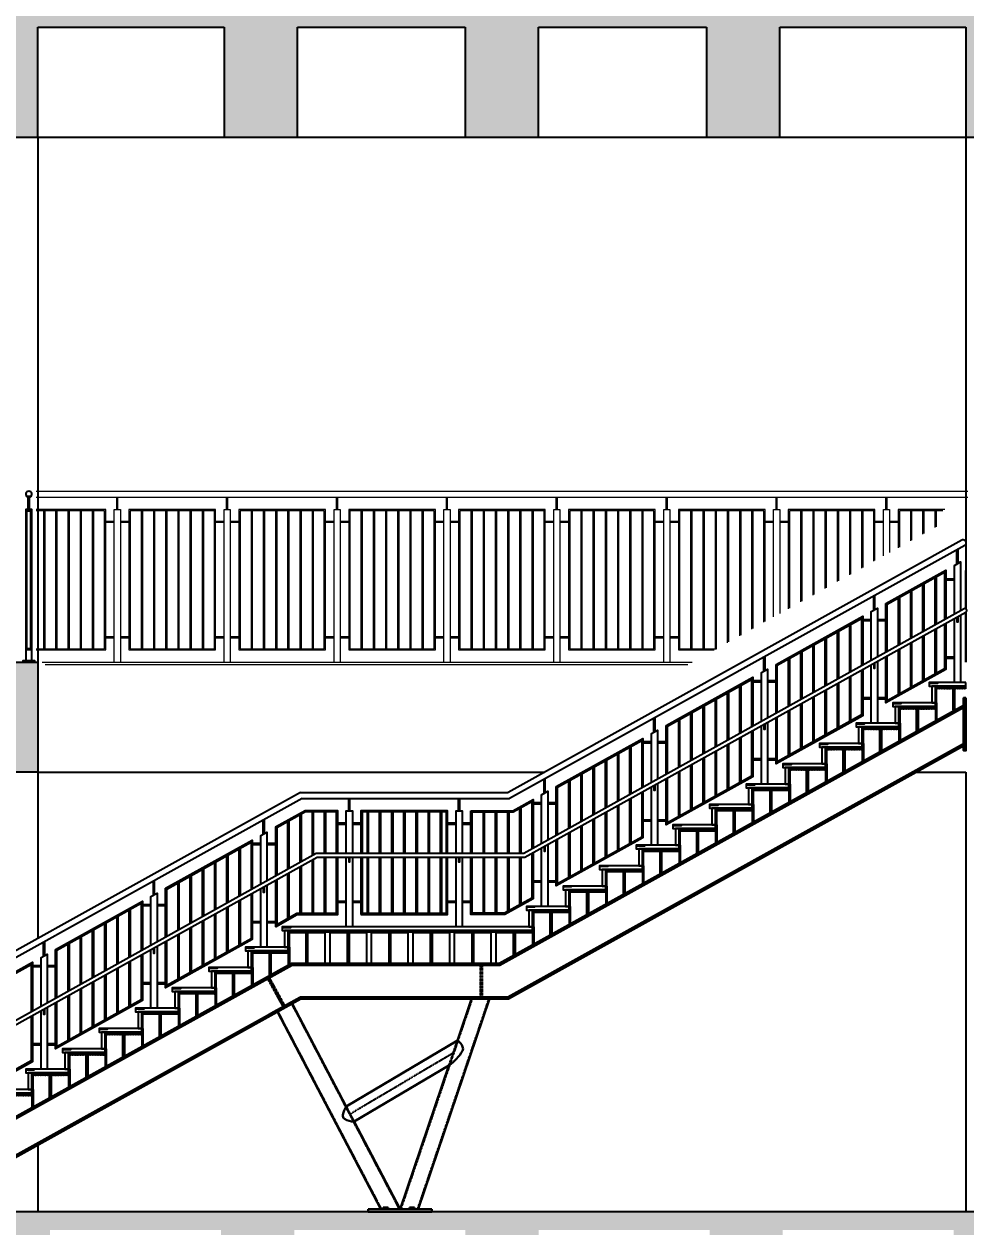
# Model space of a CAD drawing. Header units: centimetres. Extents: x -678439 to 71514, y -426864 to 8594.
# Drawn here: x 46058 to 46830, y 5568 to 6553 of the extents above; entities that cross this region are included whole.
import ezdxf

# ---------------------------------------------------------------- set-up
doc = ezdxf.new("R2010")
doc.units = ezdxf.units.CM
doc.header["$LTSCALE"] = 0.01
doc.header["$MEASUREMENT"] = 0
doc.header["$PDMODE"] = 3
doc.linetypes.add('HIDDEN', pattern=[9.525, 6.35, -3.175])
doc.layers.get('0').update_dxf_attribs({"lineweight": 0})
doc.layers.get('DefPoints').update_dxf_attribs({"color": 200})
for name, color, linetype in [('AG-ELEV-02', 152, 'Continuous'), ('AG-HANDRAIL', 20, 'Continuous'), ('AG-Wood', 30, 'Continuous'), ('AR-03', 9, 'Continuous'), ('V-0_Dimension', 1, 'Continuous'), ('V-0_Elevation_015', 103, 'Continuous'), ('V-0_Hatch_Concrete', 252, 'Continuous'), ('V-2_Column', 160, 'Continuous')]:
    doc.layers.add(name, color=color, linetype=linetype)
for name, color, linetype, lineweight in [('AG-ELEV-03', 9, 'Continuous', 20), ('AG-Hatch_SteelSection', 253, 'Continuous', 5), ('AG-Steel_Primary', 122, 'Continuous', 30), ('AG-Steel_Secondary', 210, 'Continuous', 20)]:
    doc.layers.add(name, color=color, linetype=linetype, lineweight=lineweight)
doc.styles.add('VIVA_100', font='arial.ttf', dxfattribs={"height": 20})
doc.dimstyles.new('VIVA_100', dxfattribs={"dimscale": 10, "dimtxt": 25, "dimasz": 1, "dimexe": 1, "dimexo": 1, "dimgap": 1, "dimtad": 1, "dimdec": 0, "dimzin": 3, "dimdsep": 46, "dimtxsty": 'VIVA_100', "dimblk": 'OBLIQUE', "dimcen": 0, "dimdle": 1, "dimclrd": 256, "dimclre": 256, "dimclrt": 256, "dimadec": 1, "dimazin": 0, "dimtfac": 0.75, "dimtdec": 0, "dimtix": 1, "dimtmove": 2, "dimatfit": 2, "dimldrblk": 'DOT', "dimfxlon": 1, "dimfrac": 1, "dimtolj": 1, "dimtzin": 0, "dimlwd": -1, "dimlwe": -1, "dimarcsym": 0})

# ---------------------------------------------------------------- blocks, each defined once
blk = doc.blocks.new('_OBLIQUE')
at = {"color": 0, "linetype": 'ByBlock'}
blk.add_line((-0.5, -0.5), (0.5, 0.5), dxfattribs=at)
blk = doc.blocks.new('*D148')
at = {"layer": 'DefPoints', "color": 0, "transparency": 16777216}
for p in [(45538.34, 6030), (47247.27, 6030), (45538.34, 5580)]:
    blk.add_point(p, dxfattribs=at)
at = {"layer": 'V-0_Dimension', "transparency": 16777216}
for p, q in [((45538.34, 5570), (45538.34, 6040)), ((45563.34, 6030), (45528.34, 6030)), ((45538.34, 5580), (45528.34, 5580))]:
    blk.add_line(p, q, dxfattribs=at)
at = {"layer": 'V-0_Dimension', "transparency": 16777216, "xscale": 10, "yscale": 10, "zscale": 10}
for p, rotation in [((45538.34, 6030), 90), ((45538.34, 5580), 270)]:
    blk.add_blockref('_OBLIQUE', p, dxfattribs=dict(at, rotation=rotation))
at = {"layer": 'V-0_Dimension', "transparency": 16777216, "insert": (45518.13, 5805), "char_height": 20, "attachment_point": 5, "rotation": 90, "style": 'VIVA_100'}
blk.add_mtext('\\A1;450 ', dxfattribs=at)
blk = doc.blocks.new('_DOT')
blk.add_line((-0.5, 0), (-1, 0))
at = {"const_width": 0.5}
blk.add_lwpolyline([(-0.25, 0, 1), (0.25, 0, 1)], format="xyb", close=True, dxfattribs=at)
blk = doc.blocks.new('BASAMAK-KESIT')
at = {"layer": 'AG-Hatch_SteelSection', "ltscale": 0.3}
h = blk.add_hatch(dxfattribs=at)
h.set_pattern_fill('ANSI34', color=256, scale=0.5, style=0)
h.set_pattern_definition([(45, (-1348701.479, -5134.954), (-6.73519209, 6.73519209), []), (45, (-1348699.234, -5134.954), (-6.73519209, 6.73519209), []), (45, (-1348696.989, -5134.954), (-6.73519209, 6.73519209), []), (45, (-1348694.7435, -5134.954), (-6.73519209, 6.73519209), [])])
h.paths.add_polyline_path([(50, -42.5), (350, -42.5), (350, -52.5), (50, -52.5)])
h = blk.add_hatch(dxfattribs=at)
h.set_pattern_fill('ANSI34', color=256, scale=0.5, style=0)
h.set_pattern_definition([(45, (-20641.472, 308375.482), (-6.7351921, 6.7351921), []), (45, (-20639.227, 308375.482), (-6.7351921, 6.7351921), []), (45, (-20636.982, 308375.482), (-6.7351921, 6.7351921), []), (45, (-20634.737, 308375.482), (-6.7351921, 6.7351921), [])])
h.paths.add_polyline_path([(60, -166.7), (50, -166.7), (50, -52.5), (60, -52.5)])
at = {"layer": 'AG-ELEV-02'}
for p, q in [((192.5, -52.5), (192.5, -236.2)), ((207.5, -52.5), (207.5, -227.9)), ((350, -52.5), (350, -148.7)), ((60, -166.7), (60, -309.9))]:
    blk.add_line(p, q, dxfattribs=at)
at = {"layer": 'AG-Steel_Secondary', "ltscale": 0.3}
for points in [[(350, -52.5), (50, -52.5), (50, -42.5), (350, -42.5)], [(60, -52.5), (60, -166.7), (50, -166.7), (50, -52.5)]]:
    blk.add_lwpolyline(points, close=True, dxfattribs=at)
at = {"layer": 'AG-Wood', "ltscale": 0.3}
for points in [[(350, 0), (0, 0), (0, -30), (350, -30)], [(20, -30), (20, -166.7), (50, -166.7), (50, -30)], [(350, -30), (50, -30), (50, -42.5), (350, -42.5)]]:
    blk.add_lwpolyline(points, close=True, dxfattribs=at)
blk.add_lwpolyline([(10, 0), (10, -5), (70, -5), (70, 0)], dxfattribs=at)
blk = doc.blocks.new('ayakk')
at = {"layer": 'AG-Steel_Primary', "linetype": 'HIDDEN', "ltscale": 2.5}
for p, q in [((-876.8, 3088), (-576.8, 3088)), ((-876.8, 3088), (-876.8, 3074)), ((-876.8, 3074), (-731.1, 3074)), ((-734.8, 3074), (-718.8, 3074)), ((-734.8, 3074), (-734.8, 2812)), ((-734.8, 3074), (-734.8, 2812)), ((-734.8, 3074), (-718.8, 3074)), ((-731.1, 3074), (-731.1, 2812)), ((-722.6, 3074), (-576.8, 3074)), ((-722.6, 3074), (-722.6, 2812)), ((-718.8, 3074), (-718.8, 2812)), ((-718.8, 3074), (-718.8, 2812)), ((-576.8, 3088), (-576.8, 3074)), ((-734.8, 3044), (-718.8, 3044)), ((-734.8, 3044), (-718.8, 3044)), ((883.1, 2742.2), (1010.3, 2971.2)), ((883.1, 2742.2), (1010.3, 2971.2)), ((885.7, 3039.3), (892.5, 3051.5)), ((885.7, 3039.3), (1013.1, 2968.5)), ((885.9, 2739.5), (1013.1, 2968.5)), ((892.5, 3051.5), (1154.7, 2905.8)), ((893.3, 2735.4), (1020.5, 2964.4)), ((897.1, 2734.4), (1024.3, 2963.4)), ((897.1, 2734.4), (1024.3, 2963.4)), ((1010.3, 2971.2), (1024.3, 2963.4)), ((1010.3, 2971.2), (1024.3, 2963.4)), ((1012.9, 2969.8), (1021.7, 2964.9)), ((1012.9, 2969.8), (1021.7, 2964.9)), ((1020.5, 2964.4), (1147.9, 2893.6)), ((995.7, 2945), (1009.7, 2937.2)), ((995.7, 2945), (1009.7, 2937.2)), ((998.4, 2943.5), (1007.1, 2938.7)), ((998.4, 2943.5), (1007.1, 2938.7)), ((1147.9, 2893.6), (1154.7, 2905.8)), ((-876.8, 2812), (-876.8, 2798)), ((-876.8, 2812), (-731.1, 2812)), ((-876.8, 2798), (-576.8, 2798)), ((-802.2, 2798), (-657.9, 2798)), ((-734.8, 2842), (-718.8, 2842)), ((-734.8, 2842), (-718.8, 2842)), ((-734.8, 2812), (-718.8, 2812)), ((-734.8, 2812), (-718.8, 2812)), ((-722.6, 2812), (-576.8, 2812)), ((-664.3, 2798), (-663.4, 2798)), ((-663.4, 2798), (-663, 2798)), ((-661, 2798), (-658.2, 2798)), ((-658.2, 2798), (-657.9, 2798)), ((-576.8, 2812), (-576.8, 2798)), ((751.7, 2798), (752.1, 2798.9)), ((751.7, 2798), (1013.9, 2652.3)), ((752.1, 2798.9), (758.5, 2810.3)), ((758.5, 2810.3), (885.9, 2739.5)), ((897.6, 2768.4), (911.6, 2760.6)), ((897.6, 2768.4), (911.6, 2760.6)), ((900.3, 2767), (909, 2762.1)), ((900.3, 2767), (909, 2762.1)), ((883.1, 2742.2), (897.1, 2734.4)), ((883.1, 2742.2), (897.1, 2734.4)), ((885.7, 2740.7), (894.4, 2735.9)), ((885.7, 2740.7), (894.4, 2735.9)), ((893.3, 2735.4), (1020.7, 2664.6)), ((1014.4, 2653.2), (1020.7, 2664.6)), ((1013.9, 2652.3), (1014.4, 2653.2))]:
    blk.add_line(p, q, dxfattribs=at)
at = {"layer": 'AG-Steel_Primary', "ltscale": 2.5}
for p, q in [((-180.5, 1089.7), (-139.5, 1089.7)), ((-180.5, 1074.7), (-180.5, 1089.7)), ((-160, 1074.7), (-160, 1089.7)), ((-139.5, 1074.7), (-139.5, 1089.7)), ((37.1, 1089.7), (78.1, 1089.7)), ((37.1, 1074.7), (37.1, 1089.7)), ((57.6, 1074.7), (57.6, 1089.7)), ((78.1, 1074.7), (78.1, 1089.7)), ((-320, 1074.7), (-320, 1054.7)), ((-320, 1074.7), (200, 1074.7)), ((-320, 1054.7), (200, 1054.7)), ((200, 1074.7), (200, 1054.7))]:
    blk.add_line(p, q, dxfattribs=at)
for points in [[(-209.5, 1074.7), (-794.3, 2798)], [(-530.6, 2456.6), (-646.5, 2798)], [(821.6, 2759.2), (379.9, 1916.8)], [(944, 2691.2), (96.5, 1074.7)], [(379.9, 1916.8), (-530.6, 2456.6)], [(-61.6, 1074.7), (-461.5, 2252.8)], [(314.8, 1792.6), (-461.5, 2252.8)], [(314.8, 1792.6), (-61.6, 1074.7)]]:
    blk.add_lwpolyline(points, dxfattribs=at)
at = {"layer": 'AG-Steel_Primary', "linetype": 'HIDDEN', "ltscale": 2.5}
for points in [[(-204.2, 1074.7), (-789.1, 2798)], [(-66.9, 1074.7), (-651.8, 2798)], [(826, 2756.9), (-56, 1074.7)], [(939.6, 2693.6), (90.8, 1074.7)], [(-461.5, 2252.8), (-530.6, 2456.6)], [(347.3, 1854.7), (-496, 2354.7)], [(379.9, 1916.8), (314.8, 1792.6)]]:
    blk.add_lwpolyline(points, dxfattribs=at)
at = {"layer": 'AG-Steel_Primary', "ltscale": 2.5}
for points in [[(-530.6, 2456.6, 0.151251), (-573.4, 2404.9, 0.19795), (-573.4, 2372.1, 0.116505), (-461.5, 2252.8, 5.98843)], [(314.8, 1792.6, 0.124599), (393.2, 1814.5, 0.331287), (407.7, 1847.8, 0.077441), (379.9, 1916.8, 1.284284)]]:
    blk.add_lwpolyline(points, format="xyb", dxfattribs=at)
blk = doc.blocks.new('cocuk-kupeste')
blk.add_wipeout([(14.6, 418.5), (4187.3, 2736.7), (5887.3, 2736.7), (9500, 4743.7), (9505.2, 4748.4), (9507.5, 4754.1), (9507.5, 4759.2), (9505.8, 4764.1), (9504, 4766.8), (9501.7, 4768.8), (9498.4, 4770.7), (9495.2, 4771.6), (9492, 4771.8), (9489, 4771.3), (9485.4, 4769.9), (5879.6, 2766.7), (4179.6, 2766.7), (0, 444.7), (-3.2, 442.3), (-5.2, 439.9), (-6.9, 436.4), (-7.7, 432.6), (-7.5, 428.9), (-6.9, 426.7), (-5.8, 424.3), (-4.4, 422.2), (-2.2, 419.9), (0.5, 418.2), (4.1, 416.9), (8.1, 416.6), (10.1, 416.8), (12.7, 417.6)])
at = {"layer": 'AG-ELEV-02', "ltscale": 2.5}
blk.add_lwpolyline([(9485.4, 4769.9), (5879.6, 2766.7), (4179.6, 2766.7), (0, 444.7, 1), (14.6, 418.5), (4187.3, 2736.7), (5887.3, 2736.7), (9500, 4743.7, 1), (9485.4, 4769.9)], format="xyb", dxfattribs=at)
for points in [[(9425, 4702), (9425, 4662), (9435, 4662), (9435, 4707.6)], [(8745, 4324.3), (8745, 4284.3), (8755, 4284.3), (8755, 4329.8)], [(7845, 3824.3), (7845, 3784.3), (7855, 3784.3), (7855, 3829.8)], [(6945, 3324.3), (6945, 3284.3), (6955, 3284.3), (6955, 3329.8)], [(6045, 2824.3), (6045, 2784.3), (6055, 2784.3), (6055, 2829.8)], [(4445, 2736.7), (4445, 2696.7), (4455, 2696.7), (4455, 2736.7)], [(5345, 2736.7), (5345, 2696.7), (5355, 2696.7), (5355, 2736.7)], [(3745, 2490.9), (3745, 2450.9), (3755, 2450.9), (3755, 2496.5)], [(2845, 1990.9), (2845, 1950.9), (2855, 1950.9), (2855, 1996.5)], [(1945, 1490.9), (1945, 1450.9), (1955, 1450.9), (1955, 1496.5)], [(1045, 990.9), (1045, 950.9), (1055, 950.9), (1055, 996.5)], [(145, 490.9), (145, 450.9), (155, 450.9), (155, 496.5)]]:
    blk.add_lwpolyline(points, dxfattribs=at)
blk = doc.blocks.new('A')
at = {"layer": 'AG-Hatch_SteelSection', "ltscale": 0.3}
h = blk.add_hatch(dxfattribs=at)
h.set_pattern_fill('ANSI34', color=256, scale=0.5, style=0)
h.set_pattern_definition([(45, (-1338071.509, -801.62), (-6.73519209, 6.73519209), []), (45, (-1338069.264, -801.62), (-6.73519209, 6.73519209), []), (45, (-1338067.019, -801.62), (-6.73519209, 6.73519209), []), (45, (-1338064.774, -801.62), (-6.73519209, 6.73519209), [])])
h.paths.add_polyline_path([(10680, 4290.8), (10930, 4290.8), (10930, 4280.8), (10680, 4280.8)])
h = blk.add_hatch(dxfattribs=at)
h.set_pattern_fill('ANSI34', color=256, scale=0.5, style=0)
h.set_pattern_definition([(45, (-10011.502, 312708.816), (-6.7351921, 6.7351921), []), (45, (-10009.257, 312708.816), (-6.7351921, 6.7351921), []), (45, (-10007.012, 312708.816), (-6.7351921, 6.7351921), []), (45, (-10004.767, 312708.816), (-6.7351921, 6.7351921), [])])
h.paths.add_polyline_path([(10690, 4166.7), (10680, 4166.7), (10680, 4290.2), (10690, 4290.2)])
h = blk.add_hatch(dxfattribs=at)
h.set_pattern_fill('ANSI34', color=256, scale=0.5, style=0)
h.set_pattern_definition([(45, (-1343371.509, -2801.62), (-6.73519209, 6.73519209), []), (45, (-1343369.264, -2801.62), (-6.73519209, 6.73519209), []), (45, (-1343367.019, -2801.62), (-6.73519209, 6.73519209), []), (45, (-1343364.774, -2801.62), (-6.73519209, 6.73519209), [])])
h.paths.add_polyline_path([(5380, 2290.8), (5680, 2290.8), (5680, 2280.8), (5380, 2280.8)])
h = blk.add_hatch(dxfattribs=at)
h.set_pattern_fill('ANSI34', color=256, scale=0.5, style=0)
h.set_pattern_definition([(45, (-15311.502, 310699.482), (-6.7351921, 6.7351921), []), (45, (-15309.257, 310699.482), (-6.7351921, 6.7351921), []), (45, (-15307.012, 310699.482), (-6.7351921, 6.7351921), []), (45, (-15304.767, 310699.482), (-6.7351921, 6.7351921), [])])
h.paths.add_polyline_path([(5390, 2166.7), (5380, 2166.7), (5380, 2280.8), (5390, 2280.8)])
h = blk.add_hatch(dxfattribs=at)
h.set_pattern_fill('ANSI34', color=256, scale=0.5, style=0)
h.set_pattern_definition([(45, (-1343031.509, -2801.62), (-6.73519209, 6.73519209), []), (45, (-1343029.264, -2801.62), (-6.73519209, 6.73519209), []), (45, (-1343027.019, -2801.62), (-6.73519209, 6.73519209), []), (45, (-1343024.774, -2801.62), (-6.73519209, 6.73519209), [])])
h.paths.add_polyline_path([(5720, 2290.8), (6020, 2290.8), (6020, 2280.8), (5720, 2280.8)])
h = blk.add_hatch(dxfattribs=at)
h.set_pattern_fill('ANSI34', color=256, scale=0.5, style=0)
h.set_pattern_definition([(45, (-1342691.509, -2801.62), (-6.73519209, 6.73519209), []), (45, (-1342689.264, -2801.62), (-6.73519209, 6.73519209), []), (45, (-1342687.019, -2801.62), (-6.73519209, 6.73519209), []), (45, (-1342684.774, -2801.62), (-6.73519209, 6.73519209), [])])
h.paths.add_polyline_path([(6060, 2290.8), (6360, 2290.8), (6360, 2280.8), (6060, 2280.8)])
h = blk.add_hatch(dxfattribs=at)
h.set_pattern_fill('ANSI34', color=256, scale=0.5, style=0)
h.set_pattern_definition([(45, (-1342351.509, -2801.62), (-6.73519209, 6.73519209), []), (45, (-1342349.264, -2801.62), (-6.73519209, 6.73519209), []), (45, (-1342347.019, -2801.62), (-6.73519209, 6.73519209), []), (45, (-1342344.774, -2801.62), (-6.73519209, 6.73519209), [])])
h.paths.add_polyline_path([(6400, 2290.8), (6700, 2290.8), (6700, 2280.8), (6400, 2280.8)])
h = blk.add_hatch(dxfattribs=at)
h.set_pattern_fill('ANSI34', color=256, scale=0.5, style=0)
h.set_pattern_definition([(45, (-1342011.509, -2801.62), (-6.73519209, 6.73519209), []), (45, (-1342009.264, -2801.62), (-6.73519209, 6.73519209), []), (45, (-1342007.019, -2801.62), (-6.73519209, 6.73519209), []), (45, (-1342004.774, -2801.62), (-6.73519209, 6.73519209), [])])
h.paths.add_polyline_path([(6740, 2290.8), (7040, 2290.8), (7040, 2280.8), (6740, 2280.8)])
h = blk.add_hatch(dxfattribs=at)
h.set_pattern_fill('ANSI34', color=256, scale=0.5, style=0)
h.set_pattern_definition([(45, (-1341671.509, -2801.62), (-6.73519209, 6.73519209), []), (45, (-1341669.264, -2801.62), (-6.73519209, 6.73519209), []), (45, (-1341667.019, -2801.62), (-6.73519209, 6.73519209), []), (45, (-1341664.774, -2801.62), (-6.73519209, 6.73519209), [])])
h.paths.add_polyline_path([(7080, 2290.8), (7380, 2290.8), (7380, 2280.8), (7080, 2280.8)])
at = {"layer": 'AG-ELEV-02', "ltscale": 0.3}
for p, q in [((10855, 5303.4), (10855, 5417.8)), ((10865, 5309), (10865, 5423.4)), ((10765, 5183.3), (10835, 5183.3)), ((10765, 5173.3), (10835, 5173.3)), ((10175, 4925.6), (10175, 5040)), ((10185, 4931.2), (10185, 5045.6)), ((10085, 4850), (10155, 4850)), ((10085, 4840), (10155, 4840)), ((10205, 4850), (10275, 4850)), ((10205, 4840), (10275, 4840)), ((9275, 4425.6), (9275, 4540)), ((9285, 4431.2), (9285, 4545.6)), ((10765, 4543.3), (10835, 4543.3)), ((10765, 4533.3), (10835, 4533.3)), ((9185, 4350), (9255, 4350)), ((9185, 4340), (9255, 4340)), ((9305, 4350), (9375, 4350)), ((9305, 4340), (9375, 4340)), ((10085, 4210), (10155, 4210)), ((10085, 4200), (10155, 4200)), ((10205, 4210), (10275, 4210)), ((10205, 4200), (10275, 4200)), ((8375, 3925.6), (8375, 4040)), ((8385, 3931.2), (8385, 4045.6)), ((8285, 3850), (8355, 3850)), ((8405, 3850), (8475, 3850)), ((8285, 3840), (8355, 3840)), ((8405, 3840), (8475, 3840)), ((9185, 3710), (9255, 3710)), ((9185, 3700), (9255, 3700)), ((9305, 3710), (9375, 3710)), ((9305, 3700), (9375, 3700)), ((7475, 3425.6), (7475, 3540)), ((7485, 3431.2), (7485, 3545.6)), ((5875, 3283.3), (5875, 3383.3)), ((5885, 3283.3), (5885, 3383.3)), ((6775, 3283.3), (6775, 3383.3)), ((6785, 3283.3), (6785, 3383.3)), ((7385, 3350), (7455, 3350)), ((7505, 3350), (7575, 3350)), ((7385, 3340), (7455, 3340)), ((7505, 3340), (7575, 3340)), ((5175, 3092.3), (5175, 3206.7)), ((5185, 3097.9), (5185, 3212.2)), ((5785, 3183.3), (5855, 3183.3)), ((5785, 3173.3), (5855, 3173.3)), ((5905, 3183.3), (5975, 3183.3)), ((5905, 3173.3), (5975, 3173.3)), ((6685, 3183.3), (6755, 3183.3)), ((6685, 3173.3), (6755, 3173.3)), ((6805, 3183.3), (6875, 3183.3)), ((6805, 3173.3), (6875, 3173.3)), ((8285, 3210), (8355, 3210)), ((8285, 3200), (8355, 3200)), ((8405, 3210), (8475, 3210)), ((8405, 3200), (8475, 3200)), ((5085, 3016.7), (5155, 3016.7)), ((5085, 3006.7), (5155, 3006.7)), ((5205, 3016.7), (5275, 3016.7)), ((5205, 3006.7), (5275, 3006.7)), ((4275, 2592.3), (4275, 2706.7)), ((4285, 2597.9), (4285, 2712.2)), ((7385, 2710), (7455, 2710)), ((7385, 2700), (7455, 2700)), ((7505, 2710), (7575, 2710)), ((7505, 2700), (7575, 2700)), ((4185, 2516.7), (4255, 2516.7)), ((4185, 2506.7), (4255, 2506.7)), ((4305, 2516.7), (4375, 2516.7)), ((4305, 2506.7), (4375, 2506.7)), ((5785, 2543.3), (5855, 2543.3)), ((5785, 2533.3), (5855, 2533.3)), ((5905, 2543.3), (5975, 2543.3)), ((5905, 2533.3), (5975, 2533.3)), ((6685, 2543.3), (6755, 2543.3)), ((6685, 2533.3), (6755, 2533.3)), ((6805, 2543.3), (6875, 2543.3)), ((6805, 2533.3), (6875, 2533.3)), ((5085, 2376.7), (5155, 2376.7)), ((5085, 2366.7), (5155, 2366.7)), ((5205, 2376.7), (5275, 2376.7)), ((5205, 2366.7), (5275, 2366.7)), ((3375, 2092.3), (3375, 2206.7)), ((3385, 2097.9), (3385, 2212.2)), ((3285, 2016.7), (3355, 2016.7)), ((3285, 2006.7), (3355, 2006.7)), ((3405, 2016.7), (3475, 2016.7)), ((3405, 2006.7), (3475, 2006.7)), ((4185, 1876.7), (4255, 1876.7)), ((4305, 1876.7), (4375, 1876.7)), ((4185, 1866.7), (4255, 1866.7)), ((4305, 1866.7), (4375, 1866.7)), ((3285, 1376.7), (3355, 1376.7)), ((3285, 1366.7), (3355, 1366.7)), ((3405, 1376.7), (3475, 1376.7)), ((3405, 1366.7), (3475, 1366.7))]:
    blk.add_line(p, q, dxfattribs=at)
at = {"layer": 'AG-ELEV-02'}
for p, q in [((10822.5, 4280.8), (10822.5, 4105.7)), ((10837.5, 4280.8), (10837.5, 4114.5)), ((10690, 4166.7), (10690, 4028)), ((5522.5, 2280.8), (5522.5, 2033.3)), ((5537.5, 2280.8), (5537.5, 2033.3)), ((5680, 2280.8), (5680, 2033.3)), ((5862.5, 2280.8), (5862.5, 2033.3)), ((5877.5, 2280.8), (5877.5, 2033.3)), ((6202.5, 2280.8), (6202.5, 2033.3)), ((6217.5, 2280.8), (6217.5, 2033.3)), ((6542.5, 2280.8), (6542.5, 2033.3)), ((6557.5, 2280.8), (6557.5, 2033.3)), ((6882.5, 2280.8), (6882.5, 2033.3)), ((6897.5, 2280.8), (6897.5, 2033.3)), ((7222.5, 2280.8), (7222.5, 2097.1)), ((7237.5, 2280.8), (7237.5, 2105.4)), ((5390, 2166.7), (5390, 2028))]:
    blk.add_line(p, q, dxfattribs=at)
at = {"layer": 'AG-ELEV-02', "ltscale": 2.5}
for points in [[(3245, 5855), (3245, 5860), (3265, 5860), (3265, 5855)], [(3280, 4510), (3280, 5750), (3230, 5750), (3230, 4510)], [(3205, 4500), (3305, 4500), (3305, 4510), (3205, 4510)], [(6875, 3283.3), (7218.8, 3283.3), (7385, 3375.6), (7385, 2561.6), (7154.1, 2433.3), (6875, 2433.3)], [(6885, 3273.3), (7221.4, 3273.3), (7375, 3358.6), (7375, 2567.5), (7151.5, 2443.3), (6885, 2443.3)], [(5275, 2333.8), (5454.1, 2433.3), (5785, 2433.3), (5785, 3283.3), (5518.8, 3283.3), (5275, 3147.9)], [(5285, 2350.8), (5451.5, 2443.3), (5775, 2443.3), (5775, 3273.3), (5521.4, 3273.3), (5285, 3142)]]:
    blk.add_lwpolyline(points, close=True, dxfattribs=at)
for points in [[(3250, 5750), (3250, 5855)], [(3260, 5750), (3260, 5855)], [(10835, 4333.3), (10835, 5292.3), (10885, 5320.1), (10885, 4333.3)], [(10155, 4000), (10155, 4914.5), (10205, 4942.3), (10205, 4000)], [(9255, 3500), (9255, 4414.5), (9305, 4442.3), (9305, 3500)], [(8355, 3000), (8355, 3914.5), (8405, 3942.3), (8405, 3000)], [(7455, 2500), (7455, 3414.5), (7505, 3442.3), (7505, 2500)], [(5855, 2333.3), (5855, 3283.3), (5905, 3283.3), (5905, 2333.3)], [(6755, 2333.3), (6755, 3283.3), (6805, 3283.3), (6805, 2333.3)], [(6975, 3273.3), (6975, 2443.3)], [(6985, 3273.3), (6985, 2443.3)], [(7075, 3273.3), (7075, 2443.3)], [(7085, 3273.3), (7085, 2443.3)], [(7175, 3273.3), (7175, 2456.4)], [(7185, 3273.3), (7185, 2461.9)], [(7275, 3303.1), (7275, 2511.9)], [(7285, 3308.6), (7285, 2517.5)], [(5155, 2166.7), (5155, 3081.2), (5205, 3109), (5205, 2166.7)], [(4255, 1666.7), (4255, 2581.2), (4305, 2609), (4305, 1666.7)], [(3355, 1166.7), (3355, 2081.2), (3405, 2109), (3405, 1166.7)]]:
    blk.add_lwpolyline(points, dxfattribs=at)
at = {"layer": 'AG-ELEV-02', "ltscale": 0.3}
for points in [[(10896, 5497.8), (7180, 3433.3)], [(10920.3, 5454.1), (7192.9, 3383.3)], [(10575, 5136.4), (10575, 4345.3)], [(10585, 5142), (10585, 4350.8)], [(10675, 5192), (10675, 4400.8)], [(10685, 5197.5), (10685, 4406.4)], [(10375, 5025.3), (10375, 4234.2)], [(10385, 5030.9), (10385, 4239.7)], [(10475, 5080.9), (10475, 4289.7)], [(10485, 5086.4), (10485, 4295.3)], [(9875, 4747.5), (9875, 3956.4)], [(9885, 4753.1), (9885, 3961.9)], [(9975, 4803.1), (9975, 4011.9)], [(9985, 4808.6), (9985, 4017.5)], [(9675, 4636.4), (9675, 3845.3)], [(9685, 4642), (9685, 3850.8)], [(9775, 4692), (9775, 3900.8)], [(9785, 4697.5), (9785, 3906.4)], [(9575, 4580.9), (9575, 3789.7)], [(9585, 4586.4), (9585, 3795.3)], [(9475, 4525.3), (9475, 3734.2)], [(9485, 4530.9), (9485, 3739.7)], [(8975, 4247.5), (8975, 3456.4)], [(8985, 4253.1), (8985, 3461.9)], [(9075, 4303.1), (9075, 3511.9)], [(9085, 4308.6), (9085, 3517.5)], [(8785, 4142), (8785, 3350.8)], [(8875, 4192), (8875, 3400.8)], [(8885, 4197.5), (8885, 3406.4)], [(8675, 4080.9), (8675, 3289.7)], [(8685, 4086.4), (8685, 3295.3)], [(8775, 4136.4), (8775, 3345.3)], [(8575, 4025.3), (8575, 3234.2)], [(8585, 4030.9), (8585, 3239.7)], [(8075, 3747.5), (8075, 2956.4)], [(8085, 3753.1), (8085, 2961.9)], [(8175, 3803.1), (8175, 3011.9)], [(8185, 3808.6), (8185, 3017.5)], [(7975, 3692), (7975, 2900.8)], [(7985, 3697.5), (7985, 2906.4)], [(7775, 3580.9), (7775, 2789.7)], [(7785, 3586.4), (7785, 2795.3)], [(7875, 3636.4), (7875, 2845.3)], [(7885, 3642), (7885, 2850.8)], [(7675, 3525.3), (7675, 2734.2)], [(7685, 3530.9), (7685, 2739.7)], [(5480, 3433.3), (1439.7, 1188.7)], [(5492.9, 3383.3), (1464, 1145)], [(5480, 3433.3), (7180, 3433.3)], [(5492.9, 3383.3), (7192.9, 3383.3)], [(5485, 3253.1), (5485, 2443.3)], [(5575, 3273.3), (5575, 2443.3)], [(5585, 3273.3), (5585, 2443.3)], [(5675, 3273.3), (5675, 2443.3)], [(5685, 3273.3), (5685, 2443.3)], [(6025, 3273.3), (6025, 2443.3)], [(6035, 3273.3), (6035, 2443.3)], [(6125, 3273.3), (6125, 2443.3)], [(6135, 3273.3), (6135, 2443.3)], [(6225, 3273.3), (6225, 2443.3)], [(6235, 3273.3), (6235, 2443.3)], [(6325, 3273.3), (6325, 2443.3)], [(6335, 3273.3), (6335, 2443.3)], [(6425, 3273.3), (6425, 2443.3)], [(6435, 3273.3), (6435, 2443.3)], [(6525, 3273.3), (6525, 2443.3)], [(6535, 3273.3), (6535, 2443.3)], [(6625, 3273.3), (6625, 2443.3)], [(6635, 3273.3), (6635, 2443.3)], [(5375, 3192), (5375, 2400.8)], [(5385, 3197.5), (5385, 2406.4)], [(5475, 3247.5), (5475, 2443.3)], [(4975, 2969.7), (4975, 2178.6)], [(4985, 2975.3), (4985, 2184.2)], [(4775, 2858.6), (4775, 2067.5)], [(4785, 2864.2), (4785, 2073.1)], [(4875, 2914.2), (4875, 2123.1)], [(4885, 2919.7), (4885, 2128.6)], [(4675, 2803.1), (4675, 2011.9)], [(4685, 2808.6), (4685, 2017.5)], [(4475, 2692), (4475, 1900.8)], [(4485, 2697.5), (4485, 1906.4)], [(4575, 2747.5), (4575, 1956.4)], [(4585, 2753.1), (4585, 1961.9)], [(4075, 2469.7), (4075, 1678.6)], [(4085, 2475.3), (4085, 1684.2)], [(3885, 2364.2), (3885, 1573.1)], [(3975, 2414.2), (3975, 1623.1)], [(3985, 2419.7), (3985, 1628.6)], [(3775, 2303.1), (3775, 1511.9)], [(3785, 2308.6), (3785, 1517.5)], [(3875, 2358.6), (3875, 1567.5)], [(3575, 2192), (3575, 1400.8)], [(3585, 2197.5), (3585, 1406.4)], [(3675, 2247.5), (3675, 1456.4)], [(3685, 2253.1), (3685, 1461.9)]]:
    blk.add_lwpolyline(points, dxfattribs=at)
for points in [[(10275, 4981.2), (10765, 5253.4), (10765, 4439.4), (10275, 4167.2)], [(10285, 4975.3), (10755, 5236.4), (10755, 4445.3), (10285, 4184.2)], [(9375, 4481.2), (10085, 4875.6), (10085, 4061.6), (9375, 3667.2)], [(9385, 4475.3), (10075, 4858.6), (10075, 4067.5), (9385, 3684.2)], [(8475, 3981.2), (9185, 4375.6), (9185, 3561.6), (8475, 3167.2)], [(8485, 3975.3), (9175, 4358.6), (9175, 3567.5), (8485, 3184.2)], [(7575, 3481.2), (8285, 3875.6), (8285, 3061.6), (7575, 2667.2)], [(7585, 3475.3), (8275, 3858.6), (8275, 3067.5), (7585, 2684.2)], [(5975, 2433.3), (6685, 2433.3), (6685, 3283.3), (5975, 3283.3)], [(5985, 2443.3), (6675, 2443.3), (6675, 3273.3), (5985, 3273.3)], [(4375, 2647.9), (5085, 3042.3), (5085, 2228.3), (4375, 1833.8)], [(4385, 2642), (5075, 3025.3), (5075, 2234.2), (4385, 1850.8)], [(3475, 2147.9), (4185, 2542.3), (4185, 1728.3), (3475, 1333.8)], [(3485, 2142), (4175, 2525.3), (4175, 1734.2), (3485, 1350.8)], [(2575, 1647.9), (3285, 2042.3), (3285, 1228.3), (2575, 833.8)], [(2585, 1642), (3275, 2025.3), (3275, 1234.2), (2585, 850.8)]]:
    blk.add_lwpolyline(points, close=True, dxfattribs=at)
at = {"layer": 'AG-ELEV-02'}
for points in [[(5720, 2280.8), (5720, 2033.3)], [(6020, 2280.8), (6020, 2033.3)], [(6060, 2280.8), (6060, 2033.3)], [(6360, 2280.8), (6360, 2033.3)], [(6400, 2280.8), (6400, 2033.3)], [(6700, 2280.8), (6700, 2033.3)], [(6740, 2280.8), (6740, 2033.3)], [(7040, 2280.8), (7040, 2033.3)], [(7080, 2280.8), (7080, 2033.3)], [(7380, 2280.8), (7380, 2184.6)]]:
    blk.add_lwpolyline(points, dxfattribs=at)
at = {"layer": 'AG-ELEV-02', "ltscale": 2.5}
blk.add_arc((10908.1, 5475.9), 25, 299.0546, 119.0546, dxfattribs=at)
at = {"layer": 'AG-ELEV-03', "ltscale": 0.3}
for p, q in [((3975, 5750), (3975, 5850)), ((3985, 5750), (3985, 5850)), ((4875, 5750), (4875, 5850)), ((4885, 5750), (4885, 5850)), ((5775, 5750), (5775, 5850)), ((5785, 5750), (5785, 5850)), ((6675, 5750), (6675, 5850)), ((6685, 5750), (6685, 5850)), ((7575, 5750), (7575, 5850)), ((7585, 5750), (7585, 5850)), ((8475, 5750), (8475, 5850)), ((8485, 5750), (8485, 5850)), ((9375, 5750), (9375, 5850)), ((9385, 5750), (9385, 5850)), ((10275, 5750), (10275, 5850)), ((10285, 5750), (10285, 5850)), ((3885, 5655), (3955, 5655)), ((3885, 5645), (3955, 5645)), ((4005, 5655), (4075, 5655)), ((4005, 5645), (4075, 5645)), ((4785, 5655), (4855, 5655)), ((4785, 5645), (4855, 5645)), ((4905, 5655), (4975, 5655)), ((4905, 5645), (4975, 5645)), ((5685, 5655), (5755, 5655)), ((5685, 5645), (5755, 5645)), ((5805, 5655), (5875, 5655)), ((5805, 5645), (5875, 5645)), ((6585, 5655), (6655, 5655)), ((6585, 5645), (6655, 5645)), ((6705, 5655), (6775, 5655)), ((6705, 5645), (6775, 5645)), ((7485, 5655), (7555, 5655)), ((7485, 5645), (7555, 5645)), ((7605, 5655), (7675, 5655)), ((7605, 5645), (7675, 5645)), ((8385, 5655), (8455, 5655)), ((8385, 5645), (8455, 5645)), ((8505, 5655), (8575, 5655)), ((8505, 5645), (8575, 5645)), ((9285, 5655), (9355, 5655)), ((9285, 5645), (9355, 5645)), ((9405, 5655), (9475, 5655)), ((9405, 5645), (9475, 5645)), ((10185, 5655), (10255, 5655)), ((10185, 5645), (10255, 5645)), ((10305, 5655), (10375, 5655)), ((10305, 5645), (10375, 5645))]:
    blk.add_line(p, q, dxfattribs=at)
for points in [[(3315, 5900), (10945, 5900)], [(3315, 5850), (10945, 5850)], [(9575, 5740), (9575, 4992.7)], [(9585, 5740), (9585, 4998.2)], [(9675, 5740), (9675, 5048.2)], [(9685, 5740), (9685, 5053.8)], [(9775, 5740), (9775, 5103.8)], [(9785, 5740), (9785, 5109.3)], [(9875, 5740), (9875, 5159.3)], [(9885, 5740), (9885, 5164.9)], [(9975, 5740), (9975, 5214.9)], [(9985, 5740), (9985, 5220.5)], [(10075, 5740), (10075, 5270.5)], [(10085, 5740), (10085, 5276)], [(10255, 5370.5), (10255, 5750), (10305, 5750), (10305, 5398.2)], [(10758.1, 5750), (10375, 5750), (10375, 5437.1)], [(10740.1, 5740), (10385, 5740), (10385, 5442.7)], [(10475, 5740), (10475, 5492.7)], [(10485, 5740), (10485, 5498.2)], [(10575, 5740), (10575, 5548.2)], [(10585, 5740), (10585, 5553.8)], [(10675, 5740), (10675, 5603.8)], [(10685, 5740), (10685, 5609.3)]]:
    blk.add_lwpolyline(points, dxfattribs=at)
at = {"layer": 'AG-HANDRAIL', "ltscale": 2.5}
blk.add_lwpolyline([(3245, 5852.1), (3245, 5855), (3245, 5860), (3265, 5860), (3265, 5855), (3265, 5852.1, 4.791288)], format="xyb", close=True, dxfattribs=at)
for points in [[(3240, 5740), (3240, 5750), (3270, 5750), (3270, 5740)], [(3240, 4600), (3240, 4610), (3270, 4610), (3270, 4600)]]:
    blk.add_lwpolyline(points, close=True, dxfattribs=at)
at = {"layer": 'AG-Steel_Primary', "ltscale": 0.3}
for points in [[(10910, 4145.7), (7107.7, 2033.3), (5407.7, 2033.3), (1783.7, 20)], [(10910, 4129.7), (7111.3, 2019.3), (5411.3, 2019.3), (1812.5, 20)], [(10910, 3830), (7179.2, 1757.3), (5479.2, 1757.3), (2352, 20)], [(10910, 3814), (7182.9, 1743.3), (5482.9, 1743.3), (2380.9, 20)]]:
    blk.add_lwpolyline(points, dxfattribs=at)
blk.add_lwpolyline([(10930, 4206.8), (10930, 3775.1), (10910, 3775.1), (10910, 4206.8)], close=True, dxfattribs=at)
at = {"layer": 'AG-Steel_Secondary', "ltscale": 0.3}
for points in [[(10930, 4280.8), (10680, 4280.8), (10680, 4290.8), (10930, 4290.8)], [(10690, 4280.8), (10690, 4166.7), (10680, 4166.7), (10680, 4280.8)], [(5680, 2280.8), (5380, 2280.8), (5380, 2290.8), (5680, 2290.8)], [(5390, 2280.8), (5390, 2166.7), (5380, 2166.7), (5380, 2280.8)], [(6020, 2280.8), (5720, 2280.8), (5720, 2290.8), (6020, 2290.8)], [(6360, 2280.8), (6060, 2280.8), (6060, 2290.8), (6360, 2290.8)], [(6700, 2280.8), (6400, 2280.8), (6400, 2290.8), (6700, 2290.8)], [(7040, 2280.8), (6740, 2280.8), (6740, 2290.8), (7040, 2290.8)], [(7380, 2280.8), (7080, 2280.8), (7080, 2290.8), (7380, 2290.8)]]:
    blk.add_lwpolyline(points, close=True, dxfattribs=at)
at = {"layer": 'AG-Wood', "ltscale": 0.3}
for points in [[(10930, 4333.3), (10630, 4333.3), (10630, 4303.3), (10930, 4303.3)], [(10650, 4303.3), (10650, 4166.7), (10680, 4166.7), (10680, 4303.3)], [(10930, 4303.3), (10680, 4303.3), (10680, 4290.8), (10930, 4290.8)], [(7380, 2333.3), (5330, 2333.3), (5330, 2303.3), (7380, 2303.3)], [(5350, 2303.3), (5350, 2166.7), (5380, 2166.7), (5380, 2303.3)], [(7380, 2303.3), (5380, 2303.3), (5380, 2290.8), (7380, 2290.8)]]:
    blk.add_lwpolyline(points, close=True, dxfattribs=at)
for points in [[(10640, 4333.3), (10640, 4328.3), (10700, 4328.3), (10700, 4333.3)], [(5340, 2333.3), (5340, 2328.3), (5400, 2328.3), (5400, 2333.3)]]:
    blk.add_lwpolyline(points, dxfattribs=at)
for p in [(10330, 4166.7), (10030, 4000), (9730, 3833.3), (9430, 3666.7), (9130, 3500), (8830, 3333.3), (8530, 3166.7), (8230, 3000), (7930, 2833.3), (7630, 2666.7), (7330, 2500), (5030, 2166.7), (4730, 2000), (4430, 1833.3), (4130, 1666.7), (3830, 1500), (3530, 1333.3), (3230, 1166.7), (2930, 1000)]:
    blk.add_blockref('BASAMAK-KESIT', p)
at = {"xscale": -1}
blk.add_blockref('ayakk', (6234.5, -1054.7), dxfattribs=at)
at = {"layer": 'AG-ELEV-02'}
blk.add_blockref('cocuk-kupeste', (1430, 166.7), dxfattribs=at)
at = {"layer": 'AG-ELEV-02', "ltscale": 2.5}
blk.add_lwpolyline([(3240, 5740), (3270, 5740), (3270, 4610), (3240, 4610)], close=True, dxfattribs=at)
at = {"layer": 'AG-ELEV-03', "ltscale": 0.3}
for p, q in [((3885, 4710), (3955, 4710)), ((3885, 4700), (3955, 4700)), ((4005, 4710), (4075, 4710)), ((4005, 4700), (4075, 4700)), ((4785, 4710), (4855, 4710)), ((4785, 4700), (4855, 4700)), ((4905, 4710), (4975, 4710)), ((4905, 4700), (4975, 4700)), ((5685, 4710), (5755, 4710)), ((5685, 4700), (5755, 4700)), ((5805, 4710), (5875, 4710)), ((5805, 4700), (5875, 4700)), ((6585, 4710), (6655, 4710)), ((6585, 4700), (6655, 4700)), ((6705, 4710), (6775, 4710)), ((6705, 4700), (6775, 4700)), ((7485, 4710), (7555, 4710)), ((7485, 4700), (7555, 4700)), ((7605, 4710), (7675, 4710)), ((7605, 4700), (7675, 4700)), ((8385, 4710), (8455, 4710)), ((8385, 4700), (8455, 4700)), ((8505, 4710), (8575, 4710)), ((8505, 4700), (8575, 4700))]:
    blk.add_line(p, q, dxfattribs=at)
for points in [[(3315, 4600), (3885, 4600), (3885, 5750), (3315, 5750)], [(3315, 4610), (3875, 4610), (3875, 5740), (3315, 5740)], [(3375, 5740), (3375, 4610)], [(3385, 5740), (3385, 4610)], [(3475, 5740), (3475, 4610)], [(3485, 5740), (3485, 4610)], [(3575, 5740), (3575, 4610)], [(3585, 5740), (3585, 4610)], [(3675, 5740), (3675, 4610)], [(3685, 5740), (3685, 4610)], [(3775, 5740), (3775, 4610)], [(3785, 5740), (3785, 4610)], [(3955, 4500), (3955, 5750), (4005, 5750), (4005, 4500)], [(4175, 5740), (4175, 4610)], [(4185, 5740), (4185, 4610)], [(4275, 5740), (4275, 4610)], [(4285, 5740), (4285, 4610)], [(4375, 5740), (4375, 4610)], [(4385, 5740), (4385, 4610)], [(4475, 5740), (4475, 4610)], [(4485, 5740), (4485, 4610)], [(4575, 5740), (4575, 4610)], [(4585, 5740), (4585, 4610)], [(4675, 5740), (4675, 4610)], [(4685, 5740), (4685, 4610)], [(4855, 4500), (4855, 5750), (4905, 5750), (4905, 4500)], [(5075, 5740), (5075, 4610)], [(5085, 5740), (5085, 4610)], [(5175, 5740), (5175, 4610)], [(5185, 5740), (5185, 4610)], [(5275, 5740), (5275, 4610)], [(5285, 5740), (5285, 4610)], [(5375, 5740), (5375, 4610)], [(5385, 5740), (5385, 4610)], [(5475, 5740), (5475, 4610)], [(5485, 5740), (5485, 4610)], [(5575, 5740), (5575, 4610)], [(5585, 5740), (5585, 4610)], [(5755, 4500), (5755, 5750), (5805, 5750), (5805, 4500)], [(5975, 5740), (5975, 4610)], [(5985, 5740), (5985, 4610)], [(6075, 5740), (6075, 4610)], [(6085, 5740), (6085, 4610)], [(6175, 5740), (6175, 4610)], [(6185, 5740), (6185, 4610)], [(6275, 5740), (6275, 4610)], [(6285, 5740), (6285, 4610)], [(6375, 5740), (6375, 4610)], [(6385, 5740), (6385, 4610)], [(6475, 5740), (6475, 4610)], [(6485, 5740), (6485, 4610)], [(6655, 4500), (6655, 5750), (6705, 5750), (6705, 4500)], [(6875, 5740), (6875, 4610)], [(6885, 5740), (6885, 4610)], [(6975, 5740), (6975, 4610)], [(6985, 5740), (6985, 4610)], [(7075, 5740), (7075, 4610)], [(7085, 5740), (7085, 4610)], [(7175, 5740), (7175, 4610)], [(7185, 5740), (7185, 4610)], [(7275, 5740), (7275, 4610)], [(7285, 5740), (7285, 4610)], [(7375, 5740), (7375, 4610)], [(7385, 5740), (7385, 4610)], [(7555, 4500), (7555, 5750), (7605, 5750), (7605, 4500)], [(7775, 5740), (7775, 4610)], [(7785, 5740), (7785, 4610)], [(7875, 5740), (7875, 4610)], [(7885, 5740), (7885, 4610)], [(7975, 5740), (7975, 4610)], [(7985, 5740), (7985, 4610)], [(8075, 5740), (8075, 4610)], [(8085, 5740), (8085, 4610)], [(8175, 5740), (8175, 4610)], [(8185, 5740), (8185, 4610)], [(8275, 5740), (8275, 4610)], [(8285, 5740), (8285, 4610)], [(8455, 4500), (8455, 5750), (8505, 5750), (8505, 4500)], [(9285, 4831.6), (9285, 5750), (8575, 5750), (8575, 4600), (8868.1, 4600)], [(9275, 4826), (9275, 5740), (8585, 5740), (8585, 4610), (8886.1, 4610)], [(8675, 5740), (8675, 4610)], [(8685, 5740), (8685, 4610)], [(8775, 5740), (8775, 4610)], [(8785, 5740), (8785, 4610)], [(8875, 5740), (8875, 4610)], [(8885, 5740), (8885, 4610)], [(8975, 5740), (8975, 4659.3)], [(8985, 5740), (8985, 4664.9)], [(9075, 5740), (9075, 4714.9)], [(9085, 5740), (9085, 4720.5)], [(9175, 5740), (9175, 4770.5)], [(9185, 5740), (9185, 4776)], [(9355, 4870.5), (9355, 5750), (9405, 5750), (9405, 4898.2)], [(10185, 5331.6), (10185, 5750), (9475, 5750), (9475, 4937.1)], [(10175, 5326), (10175, 5740), (9485, 5740), (9485, 4942.7)], [(3365, 4500), (8688.1, 4500)], [(3390, 4480), (8652.1, 4480)]]:
    blk.add_lwpolyline(points, dxfattribs=at)
for points in [[(4075, 4600), (4785, 4600), (4785, 5750), (4075, 5750)], [(4085, 4610), (4775, 4610), (4775, 5740), (4085, 5740)], [(4975, 4600), (5685, 4600), (5685, 5750), (4975, 5750)], [(4985, 4610), (5675, 4610), (5675, 5740), (4985, 5740)], [(5875, 4600), (6585, 4600), (6585, 5750), (5875, 5750)], [(5885, 4610), (6575, 4610), (6575, 5740), (5885, 5740)], [(6775, 4600), (7485, 4600), (7485, 5750), (6775, 5750)], [(6785, 4610), (7475, 4610), (7475, 5740), (6785, 5740)], [(7675, 4600), (8385, 4600), (8385, 5750), (7675, 5750)], [(7685, 4610), (8375, 4610), (8375, 5740), (7685, 5740)]]:
    blk.add_lwpolyline(points, close=True, dxfattribs=at)

msp = doc.modelspace()

# ---------------------------------------------------------------- hatches: boundary and pattern name
at = {"layer": 'V-0_Hatch_Concrete', "transparency": 33554534}
h = msp.add_hatch(color=256, dxfattribs=at)
h.dxf.hatch_style = 1
h.paths.add_polyline_path([(44389.68, 6550), (44542.18, 6550), (44542.18, 6460), (44602.18, 6460), (44602.18, 6550), (44739.68, 6550), (44739.68, 6460), (44799.68, 6460), (44799.68, 6550), (44937.18, 6550), (44937.18, 6460), (44997.18, 6460), (44997.18, 6550), (45149.68, 6550), (45149.68, 6460), (45229.68, 6460), (45229.68, 6550), (45382.18, 6550), (45382.18, 6460), (45442.18, 6460), (45442.18, 6550), (45579.68, 6550), (45579.68, 6460), (45639.68, 6460), (45639.68, 6550), (45777.18, 6550), (45777.18, 6460), (45837.18, 6460), (45837.18, 6550), (45989.68, 6550), (45989.68, 6460), (46069.68, 6460), (46069.68, 6550), (46222.18, 6550), (46222.18, 6460), (46282.18, 6460), (46282.18, 6550), (46419.68, 6550), (46419.68, 6460), (46479.68, 6460), (46479.68, 6550), (46617.18, 6550), (46617.18, 6460), (46677.18, 6460), (46677.18, 6550), (46829.68, 6550), (46829.68, 6460), (46909.68, 6460), (46909.68, 6550), (47062.18, 6550), (47062.18, 6460), (47122.18, 6460), (47122.18, 6550), (47259.68, 6550), (47259.68, 6460), (47319.68, 6460), (47319.68, 6550), (47457.18, 6550), (47457.18, 6460), (47517.18, 6460), (47517.18, 6550), (47669.68, 6550), (47669.68, 6460), (47749.68, 6460), (47749.68, 6550), (47902.18, 6550), (47902.18, 6460), (47962.18, 6460), (47962.18, 6550), (48099.68, 6550), (48099.68, 6460), (48159.68, 6460), (48159.68, 6550), (48297.18, 6550), (48297.18, 6460), (48357.18, 6460), (48357.18, 6550), (48509.68, 6550), (48509.68, 6460), (48589.68, 6460), (48589.68, 6550), (48742.18, 6550), (48742.18, 6460), (48802.18, 6460), (48802.18, 6550), (48939.68, 6550), (48939.68, 6460), (48999.68, 6460), (48999.68, 6550), (49137.18, 6550), (49137.18, 6460), (49197.18, 6460), (49197.18, 6550), (49349.68, 6550), (49349.68, 6460), (49429.68, 6460), (49429.68, 6550), (49624.68, 6550), (49624.68, 6460), (49674.68, 6460), (49674.68, 6550), (49869.68, 6550), (49869.68, 6460), (49929.68, 6460), (49929.68, 6570), (45149.68, 6570), (44389.68, 6570), (44309.68, 6570), (44309.68, 6555), (42709.68, 6555), (42709.68, 6570), (41219.27, 6570), (41219.27, 6550), (41369.68, 6550), (41369.68, 6460), (41449.68, 6460), (41449.68, 6550), (41594.68, 6550), (41594.68, 6460), (41644.68, 6460), (41644.68, 6550), (41789.68, 6550), (41789.68, 6460), (41869.68, 6460), (41869.68, 6550), (42022.18, 6550), (42022.18, 6460), (42082.18, 6460), (42082.18, 6550), (42219.68, 6550), (42219.68, 6460), (42279.68, 6460), (42279.68, 6550), (42417.18, 6550), (42417.18, 6460), (42477.18, 6460), (42477.18, 6550), (42629.68, 6550), (42629.68, 6460), (42709.68, 6460), (42709.68, 6535), (42862.18, 6535), (42862.18, 6460), (42922.18, 6460), (42922.18, 6535), (43059.68, 6535), (43059.68, 6460), (43119.68, 6460), (43119.68, 6535), (43257.18, 6535), (43257.18, 6460), (43317.18, 6460), (43317.18, 6535), (43469.68, 6535), (43469.68, 6460), (43549.68, 6460), (43549.68, 6535), (43702.18, 6535), (43702.18, 6460), (43762.18, 6460), (43762.18, 6535), (43899.68, 6535), (43899.68, 6460), (43959.68, 6460), (43959.68, 6535), (44097.18, 6535), (44097.18, 6460), (44167.18, 6460), (44167.18, 6535), (44309.68, 6535), (44309.68, 6460), (44389.68, 6460)])

# ---------------------------------------------------------------- linework, layer by layer
at = {"layer": 'AR-03', "ltscale": 0.3}
for p, q in [((46829.68, 6030), (46829.68, 6105)), ((46069.68, 5940), (46451.96, 5940))]:
    msp.add_line(p, q, dxfattribs=at)
at = {"layer": 'V-0_Elevation_015', "ltscale": 0.3}
for p, q in [((46069.68, 6460), (46069.68, 6030)), ((46069.68, 6460), (46829.68, 6460)), ((46829.68, 6460), (46829.68, 6030)), ((46069.68, 5940), (46069.68, 5803.89)), ((46069.68, 5940), (46484.68, 5940)), ((46789.17, 5940), (46829.68, 5940)), ((46829.68, 5940), (46829.68, 5580)), ((46069.68, 5634.73), (46069.68, 5580))]:
    msp.add_line(p, q, dxfattribs=at)
at = {"layer": 'V-2_Column', "ltscale": 200, "transparency": 33554687}
for p, q in [((46069.68, 6460), (46069.68, 6550)), ((46069.68, 6550), (46222.18, 6550)), ((46222.18, 6550), (46222.18, 6460)), ((46282.18, 6460), (46282.18, 6550)), ((46282.18, 6550), (46419.68, 6550)), ((46419.68, 6550), (46419.68, 6460)), ((46479.68, 6460), (46479.68, 6550)), ((46479.68, 6550), (46617.18, 6550)), ((46617.18, 6550), (46617.18, 6460)), ((46677.18, 6460), (46677.18, 6550)), ((46677.18, 6550), (46829.68, 6550)), ((46829.68, 6550), (46829.68, 6460)), ((45989.68, 6460), (46069.68, 6460)), ((46222.18, 6460), (46282.18, 6460)), ((46419.68, 6460), (46479.68, 6460)), ((46617.18, 6460), (46677.18, 6460)), ((46829.68, 6460), (46909.68, 6460))]:
    msp.add_line(p, q, dxfattribs=at)

# ---------------------------------------------------------------- dimensions: what is measured, and where the dimension line sits
at = {"layer": 'V-0_Dimension'}
dim = msp.add_linear_dim(base=(45538.34, 6030), p1=(45538.34, 5580), p2=(47247.27, 6030), angle=90, dimstyle='VIVA_100', override={"dimpost": ' '}, dxfattribs=at)
dim.commit()
dim.dimension.update_dxf_attribs({"geometry": '*D148', "text_midpoint": (45518.13, 5805)})

# ---------------------------------------------------------------- next in the draw order: block references
at = {"xscale": 0.1, "yscale": 0.1, "zscale": 0.1}
msp.add_blockref('A', (45736.69, 5580), dxfattribs=at)

# ---------------------------------------------------------------- next in the draw order: hatches: boundary and pattern name
at = {"layer": 'V-0_Hatch_Concrete', "transparency": 33554534}
h = msp.add_hatch(color=256, dxfattribs=at)
h.dxf.hatch_style = 1
h.paths.add_polyline_path([(45239.68, 6015), (45239.68, 5940), (45139.68, 5940), (45139.68, 6015), (44999.68, 6015), (44999.68, 5940), (44939.68, 5940), (44939.68, 6015), (44799.68, 6015), (44799.68, 5940), (44739.68, 5940), (44739.68, 6015), (44599.68, 6015), (44599.68, 5940), (44539.68, 5940), (44539.68, 6015), (44399.68, 6015), (44399.68, 5940), (44299.68, 5940), (44299.68, 6015), (44159.68, 6015), (44159.68, 5940), (44099.68, 5940), (44099.68, 6015), (43959.68, 6015), (43959.68, 5940), (43899.68, 5940), (43899.68, 6015), (43759.68, 6015), (43759.68, 5940), (43699.68, 5940), (43699.68, 6015), (43559.68, 6015), (43559.68, 5940), (43459.68, 5940), (43459.68, 6015), (43319.68, 6015), (43319.68, 5940), (43259.68, 5940), (43259.68, 6015), (43119.68, 6015), (43119.68, 5940), (43059.68, 5940), (43059.68, 6015), (42919.68, 6015), (42919.68, 5940), (42859.68, 5940), (42859.68, 6015), (42719.68, 6015), (42719.68, 5940), (42619.68, 5940), (42619.68, 6015), (42479.68, 6015), (42479.68, 5940), (42419.68, 5940), (42419.68, 6015), (42279.68, 6015), (42279.68, 5940), (42219.68, 5940), (42219.68, 6015), (42079.68, 6015), (42079.68, 5970), (42019.68, 5970), (42019.68, 6015), (41879.68, 6015), (41879.68, 5970), (41779.68, 5970), (41779.68, 6015), (41644.68, 6015), (41644.68, 5970), (41584.68, 5970), (41584.68, 6015), (41449.68, 6015), (41449.68, 5970), (41369.68, 5970), (41369.68, 5985), (41219.27, 5985), (41219.27, 6005), (41369.68, 6005), (41369.68, 6030), (46069.68, 6030), (46069.68, 5940), (45979.68, 5940), (45979.68, 6015), (45839.68, 6015), (45839.68, 5940), (45779.68, 5940), (45779.68, 6015), (45639.68, 6015), (45639.68, 5940), (45579.68, 5940), (45579.68, 6015), (45439.68, 6015), (45439.68, 5940), (45379.68, 5940), (45379.68, 6015)])
h = msp.add_hatch(color=256, dxfattribs=at)
h.dxf.hatch_style = 1
h.paths.add_polyline_path([(46619.68, 5490), (46679.68, 5490), (46679.68, 5565), (46819.68, 5565), (46819.68, 5490), (46919.68, 5490), (46919.68, 5565), (47059.68, 5565), (47059.68, 5490), (47119.68, 5490), (47119.68, 5565), (47259.68, 5565), (47259.68, 5490), (47319.68, 5490), (47319.68, 5565), (47459.68, 5565), (47459.68, 5490), (47519.68, 5490), (47519.68, 5565), (47659.68, 5565), (47659.68, 5490), (47749.68, 5490), (47749.68, 5580), (41635.68, 5580), (41635.68, 5565), (41789.68, 5565), (41789.68, 5520), (41879.68, 5520), (41879.68, 5565), (42019.68, 5565), (42019.68, 5520), (42079.68, 5520), (42079.68, 5565), (42219.68, 5565), (42219.68, 5490), (42279.68, 5490), (42279.68, 5565), (42419.68, 5565), (42419.68, 5490), (42479.68, 5490), (42479.68, 5565), (42619.68, 5565), (42619.68, 5490), (42719.68, 5490), (42719.68, 5565), (42859.68, 5565), (42859.68, 5490), (42919.68, 5490), (42919.68, 5565), (43059.68, 5565), (43059.68, 5490), (43119.68, 5490), (43119.68, 5565), (43259.68, 5565), (43259.68, 5490), (43319.68, 5490), (43319.68, 5565), (43459.68, 5565), (43459.68, 5490), (43559.68, 5490), (43559.68, 5565), (43699.68, 5565), (43699.68, 5490), (43759.68, 5490), (43759.68, 5565), (43899.68, 5565), (43899.68, 5490), (43959.68, 5490), (43959.68, 5565), (44099.68, 5565), (44099.68, 5490), (44159.68, 5490), (44159.68, 5565), (44299.68, 5565), (44299.68, 5490), (44399.68, 5490), (44399.68, 5565), (44539.68, 5565), (44539.68, 5490), (44599.68, 5490), (44599.68, 5565), (44739.68, 5565), (44739.68, 5490), (44799.68, 5490), (44799.68, 5565), (44939.68, 5565), (44939.68, 5490), (44999.68, 5490), (44999.68, 5565), (45139.68, 5565), (45139.68, 5490), (45239.68, 5490), (45239.68, 5565), (45379.68, 5565), (45379.68, 5490), (45439.68, 5490), (45439.68, 5565), (45579.68, 5565), (45579.68, 5490), (45639.68, 5490), (45639.68, 5565), (45779.68, 5565), (45779.68, 5490), (45839.68, 5490), (45839.68, 5565), (45979.68, 5565), (45979.68, 5490), (46079.68, 5490), (46079.68, 5565), (46219.68, 5565), (46219.68, 5490), (46279.68, 5490), (46279.68, 5565), (46419.68, 5565), (46419.68, 5490), (46479.68, 5490), (46479.68, 5565), (46619.68, 5565)])

# ---------------------------------------------------------------- next in the draw order: linework, layer by layer
at = {"layer": 'V-2_Column', "ltscale": 200, "transparency": 33554687}
for points in [[(41369.68, 6030), (46069.68, 6030), (46069.68, 5940), (45979.68, 5940), (45979.68, 6015), (45839.68, 6015), (45839.68, 5940), (45779.68, 5940), (45779.68, 6015), (45639.68, 6015), (45639.68, 5940), (45579.68, 5940), (45579.68, 6015), (45439.68, 6015), (45439.68, 5940), (45379.68, 5940), (45379.68, 6015), (45239.68, 6015), (45239.68, 5940), (45139.68, 5940)], [(47749.68, 5580), (41635.68, 5580)]]:
    msp.add_lwpolyline(points, dxfattribs=at)

doc.saveas('drawing.dxf')
